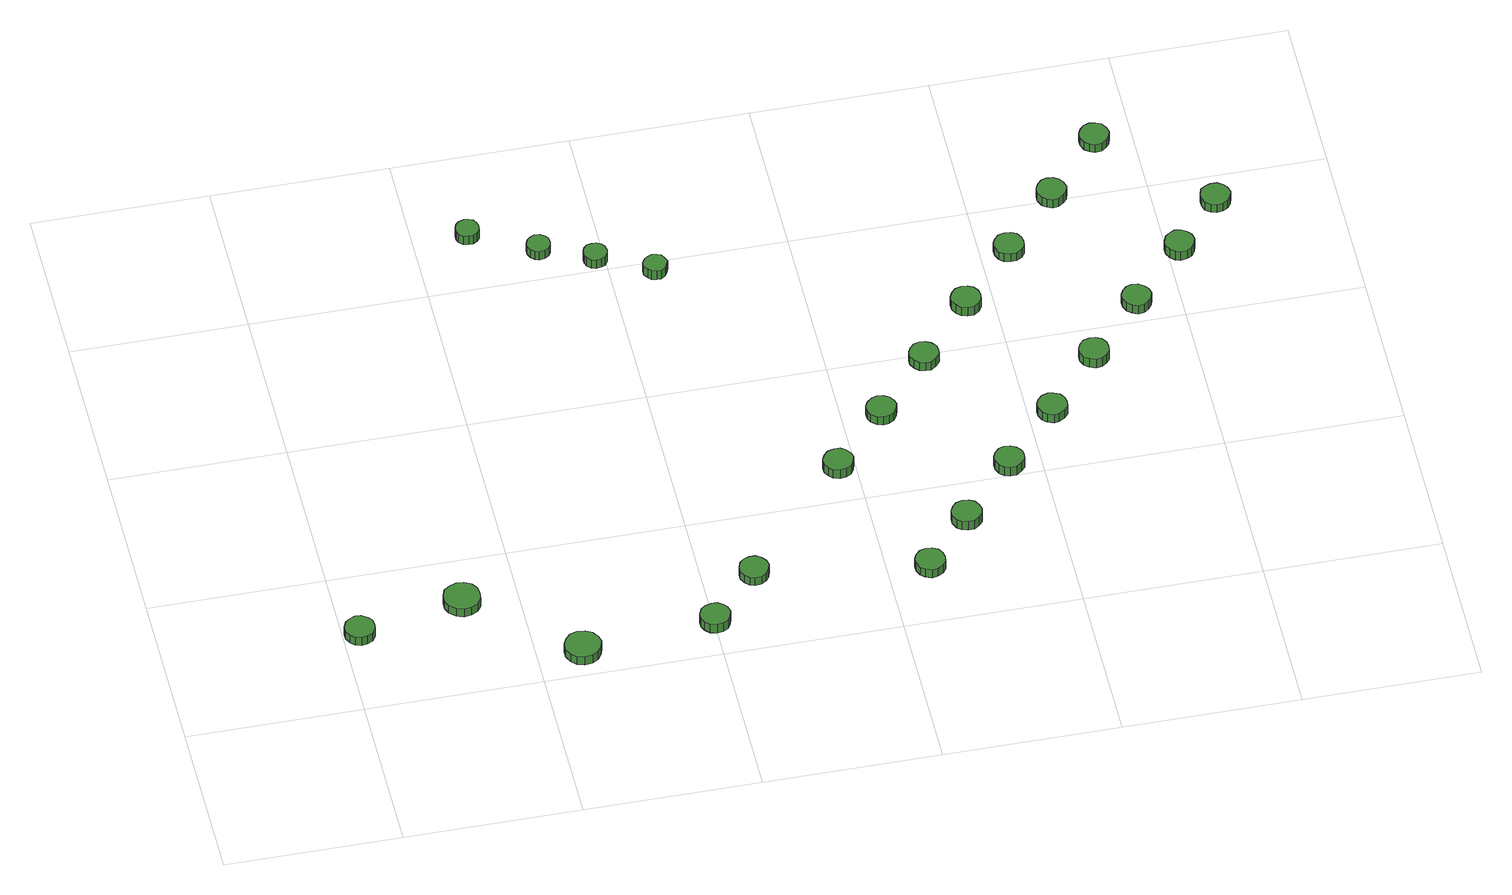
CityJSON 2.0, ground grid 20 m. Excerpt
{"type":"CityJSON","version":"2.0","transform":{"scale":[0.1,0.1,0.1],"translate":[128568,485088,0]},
"CityObjects":{
"tree1":{"type":"SolitaryVegetationObject","attributes":{"function":"something"},"geometry":[{"type":"MultiSurface","lod":"1","boundaries":[[[0,1,2,3,4,5,6,7,8,9,10,11,12,13,14]],[[15,16,17,18,19,20,21,22,23,24,25,26,27,28,29]],[[0,29,28,1]],[[1,28,27,2]],[[2,27,26,3]],[[3,26,25,4]],[[4,25,24,5]],[[5,24,23,6]],[[6,23,22,7]],[[7,22,21,8]],[[8,21,20,9]],[[9,20,19,10]],[[10,19,18,11]],[[11,18,17,12]],[[12,17,16,13]],[[13,16,15,14]],[[14,15,29,0]]]}]},
"tree2":{"type":"SolitaryVegetationObject","attributes":{"function":"something"},"geometry":[{"type":"MultiSurface","lod":"1","boundaries":[[[30,31,32,33,34,35,36,37,38,39,40,41,42,43,44]],[[45,46,47,48,49,50,51,52,53,54,55,56,57,58,59]],[[30,59,58,31]],[[31,58,57,32]],[[32,57,56,33]],[[33,56,55,34]],[[34,55,54,35]],[[35,54,53,36]],[[36,53,52,37]],[[37,52,51,38]],[[38,51,50,39]],[[39,50,49,40]],[[40,49,48,41]],[[41,48,47,42]],[[42,47,46,43]],[[43,46,45,44]],[[44,45,59,30]]]}]},
"tree3":{"type":"SolitaryVegetationObject","attributes":{"function":"something"},"geometry":[{"type":"MultiSurface","lod":"1","boundaries":[[[60,61,62,63,64,65,66,67,68,69,70,71,72,73,74]],[[75,76,77,78,79,80,81,82,83,84,85,86,87,88,89]],[[60,89,88,61]],[[61,88,87,62]],[[62,87,86,63]],[[63,86,85,64]],[[64,85,84,65]],[[65,84,83,66]],[[66,83,82,67]],[[67,82,81,68]],[[68,81,80,69]],[[69,80,79,70]],[[70,79,78,71]],[[71,78,77,72]],[[72,77,76,73]],[[73,76,75,74]],[[74,75,89,60]]]}]},
"tree4":{"type":"SolitaryVegetationObject","attributes":{"function":"something"},"geometry":[{"type":"MultiSurface","lod":"1","boundaries":[[[90,91,92,93,94,95,96,97,98,99,100,101,102,103,104]],[[105,106,107,108,109,110,111,112,113,114,115,116,117,118,119]],[[90,119,118,91]],[[91,118,117,92]],[[92,117,116,93]],[[93,116,115,94]],[[94,115,114,95]],[[95,114,113,96]],[[96,113,112,97]],[[97,112,111,98]],[[98,111,110,99]],[[99,110,109,100]],[[100,109,108,101]],[[101,108,107,102]],[[102,107,106,103]],[[103,106,105,104]],[[104,105,119,90]]]}]},
"tree5":{"type":"SolitaryVegetationObject","attributes":{"function":"something"},"geometry":[{"type":"MultiSurface","lod":"1","boundaries":[[[120,121,122,123,124,125,126,127,128,129,130,131,132,133,134]],[[135,136,137,138,139,140,141,142,143,144,145,146,147,148,149]],[[120,149,148,121]],[[121,148,147,122]],[[122,147,146,123]],[[123,146,145,124]],[[124,145,144,125]],[[125,144,143,126]],[[126,143,142,127]],[[127,142,141,128]],[[128,141,140,129]],[[129,140,139,130]],[[130,139,138,131]],[[131,138,137,132]],[[132,137,136,133]],[[133,136,135,134]],[[134,135,149,120]]]}]},
"tree6":{"type":"SolitaryVegetationObject","attributes":{"function":"something"},"geometry":[{"type":"MultiSurface","lod":"1","boundaries":[[[150,151,152,153,154,155,156,157,158,159,160,161,162,163,164]],[[165,166,167,168,169,170,171,172,173,174,175,176,177,178,179]],[[150,179,178,151]],[[151,178,177,152]],[[152,177,176,153]],[[153,176,175,154]],[[154,175,174,155]],[[155,174,173,156]],[[156,173,172,157]],[[157,172,171,158]],[[158,171,170,159]],[[159,170,169,160]],[[160,169,168,161]],[[161,168,167,162]],[[162,167,166,163]],[[163,166,165,164]],[[164,165,179,150]]]}]},
"tree7":{"type":"SolitaryVegetationObject","attributes":{"function":"something"},"geometry":[{"type":"MultiSurface","lod":"1","boundaries":[[[180,181,182,183,184,185,186,187,188,189,190,191,192,193,194]],[[195,196,197,198,199,200,201,202,203,204,205,206,207,208,209]],[[180,209,208,181]],[[181,208,207,182]],[[182,207,206,183]],[[183,206,205,184]],[[184,205,204,185]],[[185,204,203,186]],[[186,203,202,187]],[[187,202,201,188]],[[188,201,200,189]],[[189,200,199,190]],[[190,199,198,191]],[[191,198,197,192]],[[192,197,196,193]],[[193,196,195,194]],[[194,195,209,180]]]}]},
"tree8":{"type":"SolitaryVegetationObject","attributes":{"function":"something"},"geometry":[{"type":"MultiSurface","lod":"1","boundaries":[[[210,211,212,213,214,215,216,217,218,219,220,221,222,223,224]],[[225,226,227,228,229,230,231,232,233,234,235,236,237,238,239]],[[210,239,238,211]],[[211,238,237,212]],[[212,237,236,213]],[[213,236,235,214]],[[214,235,234,215]],[[215,234,233,216]],[[216,233,232,217]],[[217,232,231,218]],[[218,231,230,219]],[[219,230,229,220]],[[220,229,228,221]],[[221,228,227,222]],[[222,227,226,223]],[[223,226,225,224]],[[224,225,239,210]]]}]},
"tree9":{"type":"SolitaryVegetationObject","attributes":{"function":"something"},"geometry":[{"type":"MultiSurface","lod":"1","boundaries":[[[240,241,242,243,244,245,246,247,248,249,250,251,252,253,254]],[[255,256,257,258,259,260,261,262,263,264,265,266,267,268,269]],[[240,269,268,241]],[[241,268,267,242]],[[242,267,266,243]],[[243,266,265,244]],[[244,265,264,245]],[[245,264,263,246]],[[246,263,262,247]],[[247,262,261,248]],[[248,261,260,249]],[[249,260,259,250]],[[250,259,258,251]],[[251,258,257,252]],[[252,257,256,253]],[[253,256,255,254]],[[254,255,269,240]]]}]},
"tree10":{"type":"SolitaryVegetationObject","attributes":{"function":"something"},"geometry":[{"type":"MultiSurface","lod":"1","boundaries":[[[270,271,272,273,274,275,276,277,278,279,280,281,282,283,284]],[[285,286,287,288,289,290,291,292,293,294,295,296,297,298,299]],[[270,299,298,271]],[[271,298,297,272]],[[272,297,296,273]],[[273,296,295,274]],[[274,295,294,275]],[[275,294,293,276]],[[276,293,292,277]],[[277,292,291,278]],[[278,291,290,279]],[[279,290,289,280]],[[280,289,288,281]],[[281,288,287,282]],[[282,287,286,283]],[[283,286,285,284]],[[284,285,299,270]]]}]},
"tree11":{"type":"SolitaryVegetationObject","attributes":{"function":"something"},"geometry":[{"type":"MultiSurface","lod":"1","boundaries":[[[300,301,302,303,304,305,306,307,308,309,310,311,312,313,314]],[[315,316,317,318,319,320,321,322,323,324,325,326,327,328,329]],[[300,329,328,301]],[[301,328,327,302]],[[302,327,326,303]],[[303,326,325,304]],[[304,325,324,305]],[[305,324,323,306]],[[306,323,322,307]],[[307,322,321,308]],[[308,321,320,309]],[[309,320,319,310]],[[310,319,318,311]],[[311,318,317,312]],[[312,317,316,313]],[[313,316,315,314]],[[314,315,329,300]]]}]},
"tree12":{"type":"SolitaryVegetationObject","attributes":{"function":"something"},"geometry":[{"type":"MultiSurface","lod":"1","boundaries":[[[330,331,332,333,334,335,336,337,338,339,340,341,342,343,344]],[[345,346,347,348,349,350,351,352,353,354,355,356,357,358,359]],[[330,359,358,331]],[[331,358,357,332]],[[332,357,356,333]],[[333,356,355,334]],[[334,355,354,335]],[[335,354,353,336]],[[336,353,352,337]],[[337,352,351,338]],[[338,351,350,339]],[[339,350,349,340]],[[340,349,348,341]],[[341,348,347,342]],[[342,347,346,343]],[[343,346,345,344]],[[344,345,359,330]]]}]},
"tree13":{"type":"SolitaryVegetationObject","attributes":{"function":"something"},"geometry":[{"type":"MultiSurface","lod":"1","boundaries":[[[360,361,362,363,364,365,366,367,368,369,370,371,372,373,374]],[[375,376,377,378,379,380,381,382,383,384,385,386,387,388,389]],[[360,389,388,361]],[[361,388,387,362]],[[362,387,386,363]],[[363,386,385,364]],[[364,385,384,365]],[[365,384,383,366]],[[366,383,382,367]],[[367,382,381,368]],[[368,381,380,369]],[[369,380,379,370]],[[370,379,378,371]],[[371,378,377,372]],[[372,377,376,373]],[[373,376,375,374]],[[374,375,389,360]]]}]},
"tree14":{"type":"SolitaryVegetationObject","attributes":{"function":"something"},"geometry":[{"type":"MultiSurface","lod":"1","boundaries":[[[390,391,392,393,394,395,396,397,398,399,400,401,402,403,404]],[[405,406,407,408,409,410,411,412,413,414,415,416,417,418,419]],[[390,419,418,391]],[[391,418,417,392]],[[392,417,416,393]],[[393,416,415,394]],[[394,415,414,395]],[[395,414,413,396]],[[396,413,412,397]],[[397,412,411,398]],[[398,411,410,399]],[[399,410,409,400]],[[400,409,408,401]],[[401,408,407,402]],[[402,407,406,403]],[[403,406,405,404]],[[404,405,419,390]]]}]},
"tree15":{"type":"SolitaryVegetationObject","attributes":{"function":"something"},"geometry":[{"type":"MultiSurface","lod":"1","boundaries":[[[420,421,422,423,424,425,426,427,428,429,430,431,432,433,434]],[[435,436,437,438,439,440,441,442,443,444,445,446,447,448,449]],[[420,449,448,421]],[[421,448,447,422]],[[422,447,446,423]],[[423,446,445,424]],[[424,445,444,425]],[[425,444,443,426]],[[426,443,442,427]],[[427,442,441,428]],[[428,441,440,429]],[[429,440,439,430]],[[430,439,438,431]],[[431,438,437,432]],[[432,437,436,433]],[[433,436,435,434]],[[434,435,449,420]]]}]},
"tree16":{"type":"SolitaryVegetationObject","attributes":{"function":"something"},"geometry":[{"type":"MultiSurface","lod":"1","boundaries":[[[450,451,452,453,454,455,456,457,458,459,460,461,462,463,464]],[[465,466,467,468,469,470,471,472,473,474,475,476,477,478,479]],[[450,479,478,451]],[[451,478,477,452]],[[452,477,476,453]],[[453,476,475,454]],[[454,475,474,455]],[[455,474,473,456]],[[456,473,472,457]],[[457,472,471,458]],[[458,471,470,459]],[[459,470,469,460]],[[460,469,468,461]],[[461,468,467,462]],[[462,467,466,463]],[[463,466,465,464]],[[464,465,479,450]]]}]},
"tree17":{"type":"SolitaryVegetationObject","attributes":{"function":"something"},"geometry":[{"type":"MultiSurface","lod":"1","boundaries":[[[480,481,482,483,484,485,486,487,488,489,490,491,492,493,494]],[[495,496,497,498,499,500,501,502,503,504,505,506,507,508,509]],[[480,509,508,481]],[[481,508,507,482]],[[482,507,506,483]],[[483,506,505,484]],[[484,505,504,485]],[[485,504,503,486]],[[486,503,502,487]],[[487,502,501,488]],[[488,501,500,489]],[[489,500,499,490]],[[490,499,498,491]],[[491,498,497,492]],[[492,497,496,493]],[[493,496,495,494]],[[494,495,509,480]]]}]},
"tree18":{"type":"SolitaryVegetationObject","attributes":{"function":"something"},"geometry":[{"type":"MultiSurface","lod":"1","boundaries":[[[510,511,512,513,514,515,516,517,518,519,520,521,522,523,524]],[[525,526,527,528,529,530,531,532,533,534,535,536,537,538,539]],[[510,539,538,511]],[[511,538,537,512]],[[512,537,536,513]],[[513,536,535,514]],[[514,535,534,515]],[[515,534,533,516]],[[516,533,532,517]],[[517,532,531,518]],[[518,531,530,519]],[[519,530,529,520]],[[520,529,528,521]],[[521,528,527,522]],[[522,527,526,523]],[[523,526,525,524]],[[524,525,539,510]]]}]},
"tree19":{"type":"SolitaryVegetationObject","attributes":{"function":"something"},"geometry":[{"type":"MultiSurface","lod":"1","boundaries":[[[540,541,542,543,544,545,546,547,548,549,550,551,552,553,554]],[[555,556,557,558,559,560,561,562,563,564,565,566,567,568,569]],[[540,569,568,541]],[[541,568,567,542]],[[542,567,566,543]],[[543,566,565,544]],[[544,565,564,545]],[[545,564,563,546]],[[546,563,562,547]],[[547,562,561,548]],[[548,561,560,549]],[[549,560,559,550]],[[550,559,558,551]],[[551,558,557,552]],[[552,557,556,553]],[[553,556,555,554]],[[554,555,569,540]]]}]},
"tree20":{"type":"SolitaryVegetationObject","attributes":{"function":"something"},"geometry":[{"type":"MultiSurface","lod":"1","boundaries":[[[570,571,572,573,574,575,576,577,578,579,580,581,582,583,584]],[[585,586,587,588,589,590,591,592,593,594,595,596,597,598,599]],[[570,599,598,571]],[[571,598,597,572]],[[572,597,596,573]],[[573,596,595,574]],[[574,595,594,575]],[[575,594,593,576]],[[576,593,592,577]],[[577,592,591,578]],[[578,591,590,579]],[[579,590,589,580]],[[580,589,588,581]],[[581,588,587,582]],[[582,587,586,583]],[[583,586,585,584]],[[584,585,599,570]]]}]},
"tree21":{"type":"SolitaryVegetationObject","attributes":{"function":"something"},"geometry":[{"type":"MultiSurface","lod":"1","boundaries":[[[600,601,602,603,604,605,606,607,608,609,610,611,612,613,614]],[[615,616,617,618,619,620,621,622,623,624,625,626,627,628,629]],[[600,629,628,601]],[[601,628,627,602]],[[602,627,626,603]],[[603,626,625,604]],[[604,625,624,605]],[[605,624,623,606]],[[606,623,622,607]],[[607,622,621,608]],[[608,621,620,609]],[[609,620,619,610]],[[610,619,618,611]],[[611,618,617,612]],[[612,617,616,613]],[[613,616,615,614]],[[614,615,629,600]]]}]},
"tree22":{"type":"SolitaryVegetationObject","attributes":{"function":"something"},"geometry":[{"type":"MultiSurface","lod":"1","boundaries":[[[630,631,632,633,634,635,636,637,638,639,640,641,642,643,644]],[[645,646,647,648,649,650,651,652,653,654,655,656,657,658,659]],[[630,659,658,631]],[[631,658,657,632]],[[632,657,656,633]],[[633,656,655,634]],[[634,655,654,635]],[[635,654,653,636]],[[636,653,652,637]],[[637,652,651,638]],[[638,651,650,639]],[[639,650,649,640]],[[640,649,648,641]],[[641,648,647,642]],[[642,647,646,643]],[[643,646,645,644]],[[644,645,659,630]]]}]},
"tree23":{"type":"SolitaryVegetationObject","attributes":{"function":"something"},"geometry":[{"type":"MultiSurface","lod":"1","boundaries":[[[660,661,662,663,664,665,666,667,668,669,670,671,672,673,674]],[[675,676,677,678,679,680,681,682,683,684,685,686,687,688,689]],[[660,689,688,661]],[[661,688,687,662]],[[662,687,686,663]],[[663,686,685,664]],[[664,685,684,665]],[[665,684,683,666]],[[666,683,682,667]],[[667,682,681,668]],[[668,681,680,669]],[[669,680,679,670]],[[670,679,678,671]],[[671,678,677,672]],[[672,677,676,673]],[[673,676,675,674]],[[674,675,689,660]]]}]},
"tree24":{"type":"SolitaryVegetationObject","attributes":{"function":"something"},"geometry":[{"type":"MultiSurface","lod":"1","boundaries":[[[690,691,692,693,694,695,696,697,698,699,700,701,702,703,704]],[[705,706,707,708,709,710,711,712,713,714,715,716,717,718,719]],[[690,719,718,691]],[[691,718,717,692]],[[692,717,716,693]],[[693,716,715,694]],[[694,715,714,695]],[[695,714,713,696]],[[696,713,712,697]],[[697,712,711,698]],[[698,711,710,699]],[[699,710,709,700]],[[700,709,708,701]],[[701,708,707,702]],[[702,707,706,703]],[[703,706,705,704]],[[704,705,719,690]]]}]}
},
"vertices":[
[34,106,23],[33,113,23],[29,118,23],[22,122,23],[16,123,23],[9,120,23],[4,116,23],[1,109,23],[1,102,23],[4,96,23],[9,91,23],[16,89,23],[22,90,23],[29,93,23],[33,99,23],[33,99,11],[29,93,11],[22,90,11],[16,89,11],[9,91,11],[4,96,11],[1,102,11],[1,109,11],[4,116,11],[9,120,11],[16,123,11],[22,122,11],[29,118,11],[33,113,11],[34,106,11],
[156,129,23],[155,137,23],[150,144,23],[142,148,23],[134,149,23],[126,146,23],[119,141,23],[116,133,23],[116,124,23],[119,117,23],[126,111,23],[134,108,23],[142,109,23],[150,113,23],[155,120,23],[155,120,11],[150,113,11],[142,109,11],[134,108,11],[126,111,11],[119,117,11],[116,124,11],[116,133,11],[119,141,11],[126,146,11],[134,149,11],[142,148,11],[150,144,11],[155,137,11],[156,129,11],
[270,29,23],[268,37,23],[263,44,23],[256,48,23],[247,49,23],[239,47,23],[233,41,23],[229,33,23],[229,25,23],[233,17,23],[239,11,23],[247,9,23],[256,10,23],[263,14,23],[268,21,23],[268,21,11],[263,14,11],[256,10,11],[247,9,11],[239,11,11],[233,17,11],[229,25,11],[229,33,11],[233,41,11],[239,47,11],[247,49,11],[256,48,11],[263,44,11],[268,37,11],[270,29,11],
[417,44,23],[415,51,23],[411,56,23],[405,60,23],[398,60,23],[391,58,23],[386,54,23],[383,47,23],[383,40,23],[386,34,23],[391,29,23],[398,27,23],[405,28,23],[411,31,23],[415,37,23],[415,37,10],[411,31,10],[405,28,10],[398,27,10],[391,29,10],[386,34,10],[383,40,10],[383,47,10],[386,54,10],[391,58,10],[398,60,10],[405,60,10],[411,56,10],[415,51,10],[417,44,10],
[271,669,30],[270,674,30],[267,679,30],[262,681,30],[257,682,30],[251,680,30],[247,676,30],[245,671,30],[245,666,30],[247,661,30],[251,657,30],[257,656,30],[262,656,30],[267,659,30],[270,663,30],[270,663,17],[267,659,17],[262,656,17],[257,656,17],[251,657,17],[247,661,17],[245,666,17],[245,671,17],[247,676,17],[251,680,17],[257,682,17],[262,681,17],[267,679,17],[270,674,17],[271,669,17],
[473,106,22],[471,113,22],[467,118,22],[461,122,22],[454,122,22],[448,120,22],[443,116,22],[440,109,22],[440,102,22],[443,96,22],[448,91,22],[454,89,22],[461,90,22],[467,93,22],[471,99,22],[471,99,10],[467,93,10],[461,90,10],[454,89,10],[448,91,10],[443,96,10],[440,102,10],[440,109,10],[443,116,10],[448,120,10],[454,122,10],[461,122,10],[467,118,10],[471,113,10],[473,106,10],
[342,629,30],[341,635,30],[338,639,30],[333,642,30],[327,643,30],[322,641,30],[318,637,30],[316,632,30],[316,627,30],[318,622,30],[322,618,30],[327,616,30],[333,617,30],[338,620,30],[341,624,30],[341,624,18],[338,620,18],[333,617,18],[327,616,18],[322,618,18],[318,622,18],[316,627,18],[316,632,18],[318,637,18],[322,641,18],[327,643,18],[333,642,18],[338,639,18],[341,635,18],[342,629,18],
[399,601,33],[398,607,33],[395,611,33],[390,614,33],[384,614,33],[379,613,33],[375,609,33],[373,604,33],[373,599,33],[375,594,33],[379,590,33],[384,588,33],[390,589,33],[395,591,33],[398,596,33],[398,596,20],[395,591,20],[390,589,20],[384,588,20],[379,590,20],[375,594,20],[373,599,20],[373,604,20],[375,609,20],[379,613,20],[384,614,20],[390,614,20],[395,611,20],[398,607,20],[399,601,20],
[460,571,33],[458,576,33],[455,581,33],[450,583,33],[445,584,33],[440,582,33],[436,579,33],[433,574,33],[433,568,33],[436,563,33],[440,559,33],[445,558,33],[450,558,33],[455,561,33],[458,566,33],[458,566,20],[455,561,20],[450,558,20],[445,558,20],[440,559,20],[436,563,20],[433,568,20],[433,574,20],[436,579,20],[440,582,20],[445,584,20],[450,583,20],[455,581,20],[458,576,20],[460,571,20],
[598,249,20],[596,255,20],[592,261,20],[586,265,20],[579,265,20],[572,263,20],[567,258,20],[564,252,20],[564,245,20],[567,239,20],[572,234,20],[579,232,20],[586,233,20],[592,236,20],[596,242,20],[596,242,7],[592,236,7],[586,233,7],[579,232,7],[572,234,7],[567,239,7],[564,245,7],[564,252,7],[567,258,7],[572,263,7],[579,265,7],[586,265,7],[592,261,7],[596,255,7],[598,249,7],
[663,79,20],[662,86,20],[658,92,20],[652,95,20],[645,96,20],[638,94,20],[633,89,20],[630,83,20],[630,76,20],[633,69,20],[638,65,20],[645,62,20],[652,63,20],[658,67,20],[662,72,20],[662,72,8],[658,67,8],[652,63,8],[645,62,8],[638,65,8],[633,69,8],[630,76,8],[630,83,8],[633,89,8],[638,94,8],[645,96,8],[652,95,8],[658,92,8],[662,86,8],[663,79,8],
[661,320,18],[659,326,18],[655,332,18],[649,335,18],[642,336,18],[636,334,18],[630,329,18],[627,323,18],[627,316,18],[630,310,18],[636,305,18],[642,303,18],[649,304,18],[655,307,18],[659,313,18],[659,313,6],[655,307,6],[649,304,6],[642,303,6],[636,305,6],[630,310,6],[627,316,6],[627,323,6],[630,329,6],[636,334,6],[642,336,6],[649,335,6],[655,332,6],[659,326,6],[661,320,6],
[718,142,20],[716,149,20],[712,155,20],[706,158,20],[699,159,20],[692,157,20],[687,152,20],[684,146,20],[684,139,20],[687,132,20],[692,128,20],[699,126,20],[706,126,20],[712,130,20],[716,135,20],[716,135,7],[712,130,7],[706,126,7],[699,126,7],[692,128,7],[687,132,7],[684,139,7],[684,146,7],[687,152,7],[692,157,7],[699,159,7],[706,158,7],[712,155,7],[716,149,7],[718,142,7],
[723,390,18],[722,397,18],[717,403,18],[711,406,18],[705,407,18],[698,405,18],[693,400,18],[690,394,18],[690,387,18],[693,381,18],[698,376,18],[705,374,18],[711,374,18],[717,378,18],[722,384,18],[722,384,6],[717,378,6],[711,374,6],[705,374,6],[698,376,6],[693,381,6],[690,387,6],[690,394,6],[693,400,6],[698,405,6],[705,407,6],[711,406,6],[717,403,6],[722,397,6],[723,390,6],
[780,214,19],[779,221,19],[774,227,19],[768,230,19],[761,231,19],[755,229,19],[750,224,19],[747,218,19],[747,211,19],[750,204,19],[755,200,19],[761,198,19],[768,198,19],[774,202,19],[779,207,19],[779,207,6],[774,202,6],[768,198,6],[761,198,6],[755,200,6],[750,204,6],[747,211,6],[747,218,6],[750,224,6],[755,229,6],[761,231,6],[768,230,6],[774,227,6],[779,221,6],[780,214,6],
[785,462,19],[784,469,19],[780,475,19],[774,478,19],[767,479,19],[760,477,19],[755,472,19],[752,466,19],[752,459,19],[755,453,19],[760,448,19],[767,446,19],[774,446,19],[780,450,19],[784,456,19],[784,456,6],[780,450,6],[774,446,6],[767,446,6],[760,448,6],[755,453,6],[752,459,6],[752,466,6],[755,472,6],[760,477,6],[767,479,6],[774,478,6],[780,475,6],[784,469,6],[785,462,6],
[843,285,17],[842,292,17],[838,298,17],[831,301,17],[825,302,17],[818,300,17],[813,295,17],[810,289,17],[810,282,17],[813,275,17],[818,271,17],[825,268,17],[831,269,17],[838,273,17],[842,278,17],[842,278,5],[838,273,5],[831,269,5],[825,268,5],[818,271,5],[813,275,5],[810,282,5],[810,289,5],[813,295,5],[818,300,5],[825,302,5],[831,301,5],[838,298,5],[842,292,5],[843,285,5],
[848,533,18],[847,540,18],[843,546,18],[837,549,18],[830,550,18],[823,548,18],[818,543,18],[815,537,18],[815,530,18],[818,523,18],[823,519,18],[830,517,18],[837,517,18],[843,521,18],[847,526,18],[847,526,6],[843,521,6],[837,517,6],[830,517,6],[823,519,6],[818,523,6],[815,530,6],[815,537,6],[818,543,6],[823,548,6],[830,550,6],[837,549,6],[843,546,6],[847,540,6],[848,533,6],
[905,357,18],[904,364,18],[900,370,18],[894,373,18],[887,374,18],[880,372,18],[875,367,18],[872,361,18],[872,354,18],[875,347,18],[880,343,18],[887,340,18],[894,341,18],[900,345,18],[904,350,18],[904,350,5],[900,345,5],[894,341,5],[887,340,5],[880,343,5],[875,347,5],[872,354,5],[872,361,5],[875,367,5],[880,372,5],[887,374,5],[894,373,5],[900,370,5],[904,364,5],[905,357,5],
[911,604,19],[909,611,19],[905,617,19],[899,620,19],[892,621,19],[886,619,19],[881,614,19],[878,608,19],[878,601,19],[881,594,19],[886,590,19],[892,587,19],[899,588,19],[905,592,19],[909,597,19],[909,597,6],[905,592,6],[899,588,6],[892,587,6],[886,590,6],[881,594,6],[878,601,6],[878,608,6],[881,614,6],[886,619,6],[892,621,6],[899,620,6],[905,617,6],[909,611,6],[911,604,6],
[968,428,17],[966,435,17],[962,440,17],[956,444,17],[949,445,17],[943,443,17],[938,438,17],[935,432,17],[935,425,17],[938,418,17],[943,414,17],[949,411,17],[956,412,17],[962,416,17],[966,421,17],[966,421,5],[962,416,5],[956,412,5],[949,411,5],[943,414,5],[938,418,5],[935,425,5],[935,432,5],[938,438,5],[943,443,5],[949,445,5],[956,444,5],[962,440,5],[966,435,5],[968,428,5],
[974,676,19],[972,683,19],[968,689,19],[962,692,19],[955,693,19],[949,691,19],[944,686,19],[941,680,19],[941,673,19],[944,666,19],[949,662,19],[955,659,19],[962,660,19],[968,664,19],[972,669,19],[972,669,7],[968,664,7],[962,660,7],[955,659,7],[949,662,7],[944,666,7],[941,673,7],[941,680,7],[944,686,7],[949,691,7],[955,693,7],[962,692,7],[968,689,7],[972,683,7],[974,676,7],
[1031,499,17],[1029,506,17],[1025,511,17],[1019,515,17],[1012,516,17],[1006,513,17],[1001,509,17],[998,502,17],[998,495,17],[1001,489,17],[1006,484,17],[1012,482,17],[1019,483,17],[1025,486,17],[1029,492,17],[1029,492,4],[1025,486,4],[1019,483,4],[1012,482,4],[1006,484,4],[1001,489,4],[998,495,4],[998,502,4],[1001,509,4],[1006,513,4],[1012,516,4],[1019,515,4],[1025,511,4],[1029,506,4],[1031,499,4],
[1084,560,18],[1082,567,18],[1078,572,18],[1072,576,18],[1065,576,18],[1059,574,18],[1053,570,18],[1051,563,18],[1051,556,18],[1053,550,18],[1059,545,18],[1065,543,18],[1072,544,18],[1078,547,18],[1082,553,18],[1082,553,6],[1078,547,6],[1072,544,6],[1065,543,6],[1059,545,6],[1053,550,6],[1051,556,6],[1051,563,6],[1053,570,6],[1059,574,6],[1065,576,6],[1072,576,6],[1078,572,6],[1082,567,6],[1084,560,6]
]}
